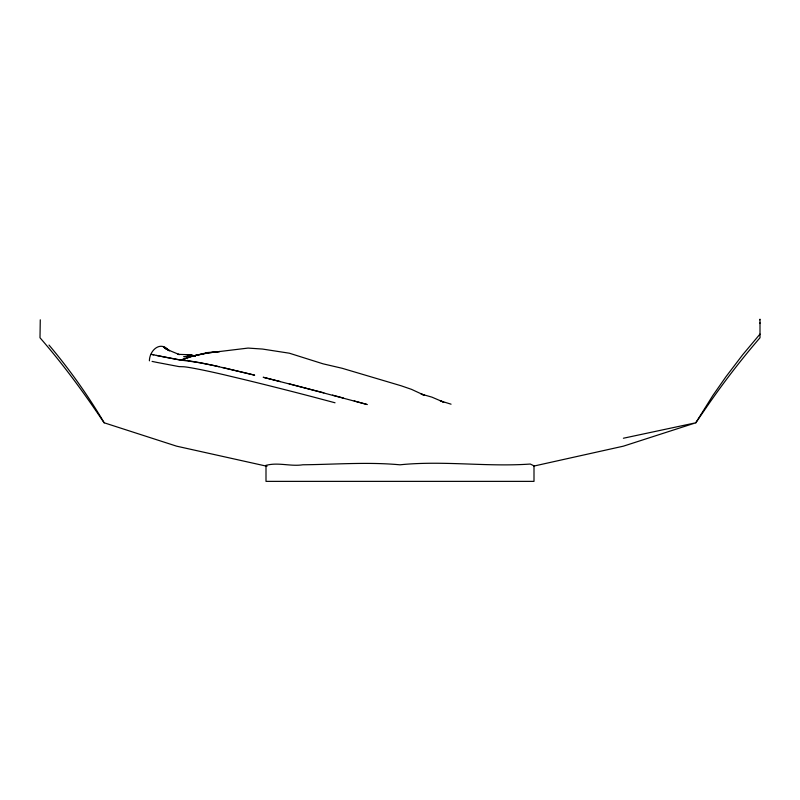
<?xml version="1.0" encoding="UTF-8"?>
<svg xmlns="http://www.w3.org/2000/svg" width="800" height="800" viewBox="0 0 800 800"><rect width="100%" height="100%" fill="white"/><g stroke="black" fill="none" stroke-linecap="round" stroke-linejoin="round"><path stroke-width="1.2" d="M760 334.08L742.72 354.72L725.95 376.74L712.81 395.57L695.78 422.8L703.37 411.79C720.83 386.07 739.73 361.24 760 337.76L760 319.19L759.73 319.81M760 322.87L759.73 323.48M149.39 360.83C149.52 350.33 160.5 340.2 169.03 350.7L163.34 346.91L169.62 350.72L168.09 349.93L179.38 354.61L177.95 354.34L189.02 354.72L195.04 356.13M533.58 466.14L534 465.85L530.28 464.04C487.97 467.04 445.66 460.73 403.29 464.48L400 464.81C367.62 461.83 335.22 464.45 302.85 464.78C290.6 466.69 277.97 462.01 266 465.39L266 481.37L534 481.37L534 465.85M533.55 466.15L623.39 446.17L695.96 422.75L623.39 438.24M187.37 356.42L183.81 356.66L193.69 355.86L208.78 352.73L191.64 356.3L180.81 360.09L156.42 355.42M192.12 356.11L194.5 355.95M219.03 366.68L200.44 362.72L180.81 360.09L193.69 355.86L191.64 356.3L207.74 352.53L219.84 351.51L206.53 353.11L248.07 348.08L262.53 349.06L289.36 353.21L323.07 363.83L342.12 368.27L401.2 385.8L411.52 389.36L424.52 395.37L421.12 394.03L431.91 397.14L443.73 402.19L440.26 400.85L451.06 404.18M194.48 355.73L187.27 354.9L195.29 356.01M187.13 360.41L212.42 365.21L254.67 375.17L222.47 367.46M195.14 355.87L189.02 354.72L194.77 356.12M153.78 354.86L151.09 354.29L159.01 355.95A135.03 8.2 14.6 0 0 179.65 359.9A17.11 1.04 14.6 0 0 182.83 360.23A51.03 3.1 14.6 0 1 185.46 360.23M266.45 466.15L176.61 446.17L104.04 422.75C84.37 393.32 63.28 364.47 40 337.76L40.27 319.81M280.41 381.58L263.2 377.27L323.84 392.81M289.08 383.78L366.5 404.33M332.5 395.11L343.39 398.03M335.03 402.78L313.46 397.05A240.15 14.58 14.6 0 0 278.71 388.11L270.08 385.94A240.15 14.58 14.6 0 0 244.52 379.64L224.28 374.81A81.89 4.97 14.6 0 0 191.07 367.81A51.03 3.1 14.6 0 0 183.76 366.76L179.11 366.62L157.31 362.48A135.03 8.2 14.6 0 1 152.08 361.4M354.22 400.97L367.34 404.56M266 465.39L266.99 466.27M164.3 347.42L165.93 349.08M48.99 345.04C69.51 369.35 88.01 395.45 104.22 422.8"/></g></svg>
